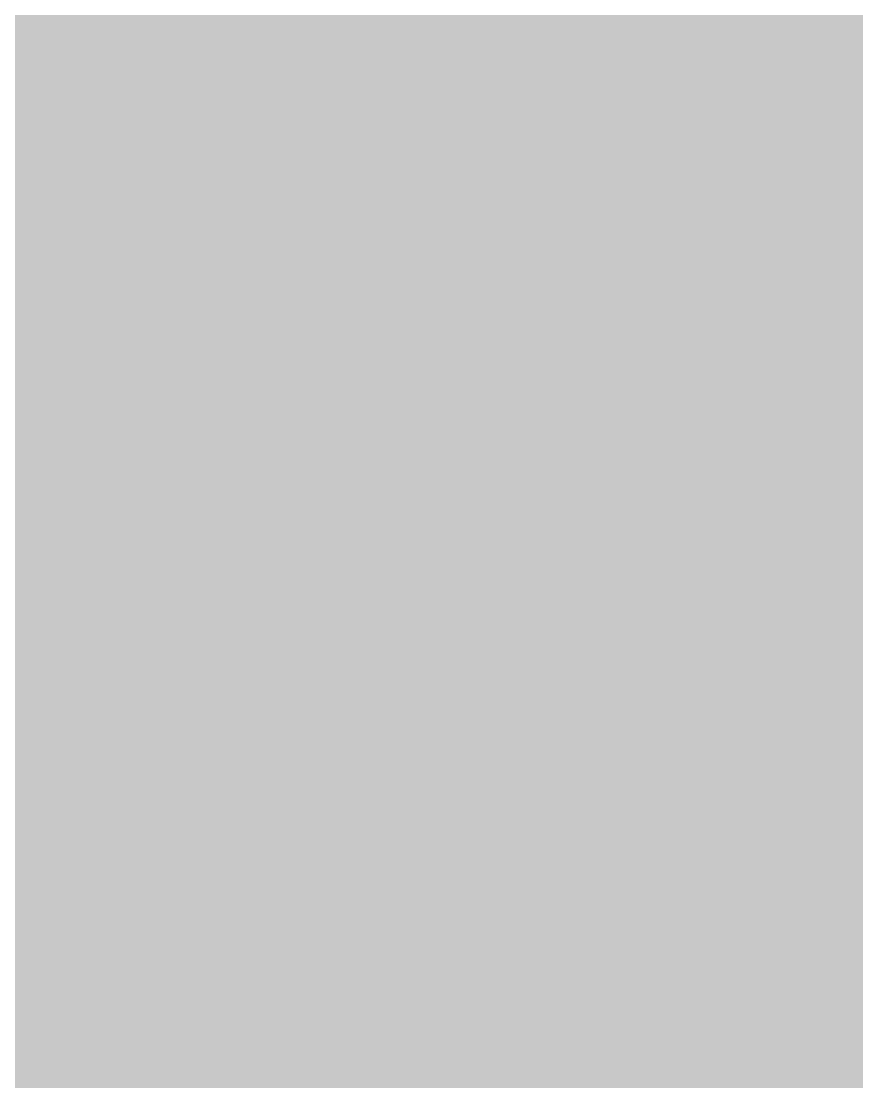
# Model space of a CAD drawing. Header units: millimetres. Extents: x -2 to 135, y -2 to 106.
# Drawn here: x 52.158 to 52.872, y 17.362 to 18.268 of the extents above; entities that cross this region are included whole.
import ezdxf

# ---------------------------------------------------------------- set-up
doc = ezdxf.new("R2010")
doc.units = ezdxf.units.MM
doc.header["$MEASUREMENT"] = 0
doc.layers.add('Bottom-Layer', color=7, linetype='Continuous', true_color=0x0000ff)
doc.layers.add('Top-Layer', color=7, linetype='Continuous', true_color=0xff0000)

msp = doc.modelspace()

# ---------------------------------------------------------------- hatches: boundary and pattern name
at = {"layer": 'Bottom-Layer'}
msp.add_hatch(color=256, dxfattribs=at).paths.add_polyline_path([(126.42373, 0.35814), (41.67627, 0.35814), (42.32022, 1.129), (42.80075, 2.01104), (43.09924, 2.9701), (43.20413, 3.96905), (43.11137, 4.9692), (42.82453, 5.93181), (42.35474, 6.81961), (41.72018, 7.59822), (40.94544, 8.23749), (40.0605, 8.71266), (39.09964, 9.00533), (38.10008, 9.10416), (37.10051, 9.00533), (36.13965, 8.71266), (35.25472, 8.23749), (34.47997, 7.59822), (33.84541, 6.81961), (33.37562, 5.93181), (33.08879, 4.9692), (32.99602, 3.96905), (33.10091, 2.9701), (33.3994, 2.01104), (33.87993, 1.129), (34.52388, 0.35814), (0.35814, 0.35814), (0.35814, 99.54206), (34.52388, 99.54206), (33.87993, 98.7712), (33.3994, 97.88916), (33.10091, 96.9301), (32.99602, 95.93115), (33.08879, 94.93101), (33.37562, 93.96839), (33.84541, 93.08059), (34.47997, 92.30198), (35.25472, 91.66271), (36.13965, 91.18754), (37.10051, 90.89487), (38.10008, 90.79604), (39.09964, 90.89487), (40.0605, 91.18754), (40.94544, 91.66271), (41.72018, 92.30198), (42.35474, 93.08059), (42.82453, 93.96839), (43.11137, 94.93101), (43.20413, 95.93115), (43.09924, 96.9301), (42.80075, 97.88916), (42.32022, 98.7712), (41.67627, 99.54206), (126.42407, 99.54206), (125.77903, 98.7696), (125.29808, 97.8856), (124.99993, 96.92441), (124.89616, 95.92341), (124.99082, 94.92151), (125.28021, 93.95765), (125.75309, 93.06931), (126.39108, 92.29101), (127.16938, 91.65302), (128.05772, 91.18014), (129.02158, 90.89075), (130.02348, 90.7961), (131.02448, 90.89986), (131.98567, 91.19801), (132.86967, 91.67896), (133.64213, 92.324), (133.64213, 7.57586), (132.8697, 8.22091), (131.98572, 8.70188), (131.02456, 9.00005), (130.02358, 9.10385), (129.02169, 9.00923), (128.05783, 8.71988), (127.16948, 8.24705), (126.39117, 7.6091), (125.75315, 6.83085), (125.28023, 5.94255), (124.99079, 4.97872), (124.89608, 3.97684), (124.99978, 2.97584), (125.29787, 2.01465), (125.77875, 1.13063)])
at = {"layer": 'Top-Layer'}
for points in [[(126.42373, 0.35814), (41.67627, 0.35814), (42.32022, 1.129), (42.80075, 2.01104), (43.09924, 2.9701), (43.20413, 3.96905), (43.11137, 4.9692), (42.82453, 5.93181), (42.35474, 6.81961), (41.72018, 7.59822), (40.94544, 8.23749), (40.0605, 8.71266), (39.09964, 9.00533), (38.10008, 9.10416), (37.10051, 9.00533), (36.13965, 8.71266), (35.25472, 8.23749), (34.47997, 7.59822), (33.84541, 6.81961), (33.37562, 5.93181), (33.08879, 4.9692), (32.99602, 3.96905), (33.10091, 2.9701), (33.3994, 2.01104), (33.87993, 1.129), (34.52388, 0.35814), (0.35814, 0.35814), (0.35814, 99.54206), (34.52388, 99.54206), (33.87993, 98.7712), (33.3994, 97.88916), (33.10091, 96.9301), (32.99602, 95.93115), (33.08879, 94.93101), (33.37562, 93.96839), (33.84541, 93.08059), (34.47997, 92.30198), (35.25472, 91.66271), (36.13965, 91.18754), (37.10051, 90.89487), (38.10008, 90.79604), (39.09964, 90.89487), (40.0605, 91.18754), (40.94544, 91.66271), (41.72018, 92.30198), (42.35474, 93.08059), (42.82453, 93.96839), (43.11137, 94.93101), (43.20413, 95.93115), (43.09924, 96.9301), (42.80075, 97.88916), (42.32022, 98.7712), (41.67627, 99.54206), (126.42407, 99.54206), (125.77903, 98.7696), (125.29808, 97.8856), (124.99993, 96.92441), (124.89616, 95.92341), (124.99082, 94.92151), (125.28021, 93.95765), (125.75309, 93.06931), (126.39108, 92.29101), (127.16938, 91.65302), (128.05772, 91.18014), (129.02158, 90.89075), (130.02348, 90.7961), (131.02448, 90.89986), (131.98567, 91.19801), (132.86967, 91.67896), (133.64213, 92.324), (133.64213, 7.57586), (132.8697, 8.22091), (131.98572, 8.70188), (131.02456, 9.00005), (130.02358, 9.10385), (129.02169, 9.00923), (128.05783, 8.71988), (127.16948, 8.24705), (126.39117, 7.6091), (125.75315, 6.83085), (125.28023, 5.94255), (124.99079, 4.97872), (124.89608, 3.97684), (124.99978, 2.97584), (125.29787, 2.01465), (125.77875, 1.13063)], [(56.18645, 10.1522), (56.36752, 10.03121), (56.58111, 9.98872), (59.54741, 9.98872), (59.87894, 9.88895), (60.21524, 9.97125), (60.46324, 10.21284), (60.5543, 10.54687), (60.46324, 10.88089), (60.21524, 11.12249), (59.87894, 11.20478), (59.54741, 11.10501), (56.8123, 11.10501), (55.29275, 12.62456), (55.11168, 12.74555), (54.89809, 12.78803), (50.89621, 12.78803), (49.33614, 14.34811), (49.33614, 15.72176), (50.13057, 16.51619), (50.18524, 16.51619), (50.26764, 16.5114), (50.34135, 16.49957), (50.40423, 16.4842), (50.59123, 16.39633), (50.79564, 16.36619), (51.64565, 16.36619), (51.99972, 16.46107), (52.25892, 16.72026), (52.35379, 17.07433), (52.25892, 17.4284), (51.99972, 17.6876), (51.64565, 17.78247), (50.79564, 17.78247), (50.59123, 17.75233), (50.40423, 17.66447), (50.34135, 17.64909), (50.26764, 17.63726), (50.18524, 17.63247), (49.89938, 17.63247), (49.68579, 17.58999), (49.50472, 17.469), (48.38333, 16.34761), (48.26234, 16.16654), (48.21986, 15.95295), (48.21986, 14.11692), (48.26234, 13.90333), (48.38333, 13.72225), (50.27036, 11.83523), (50.45143, 11.71424), (50.66502, 11.67175), (54.6669, 11.67175)]]:
    msp.add_hatch(color=256, dxfattribs=at).paths.add_polyline_path(points)

doc.saveas('drawing.dxf')
